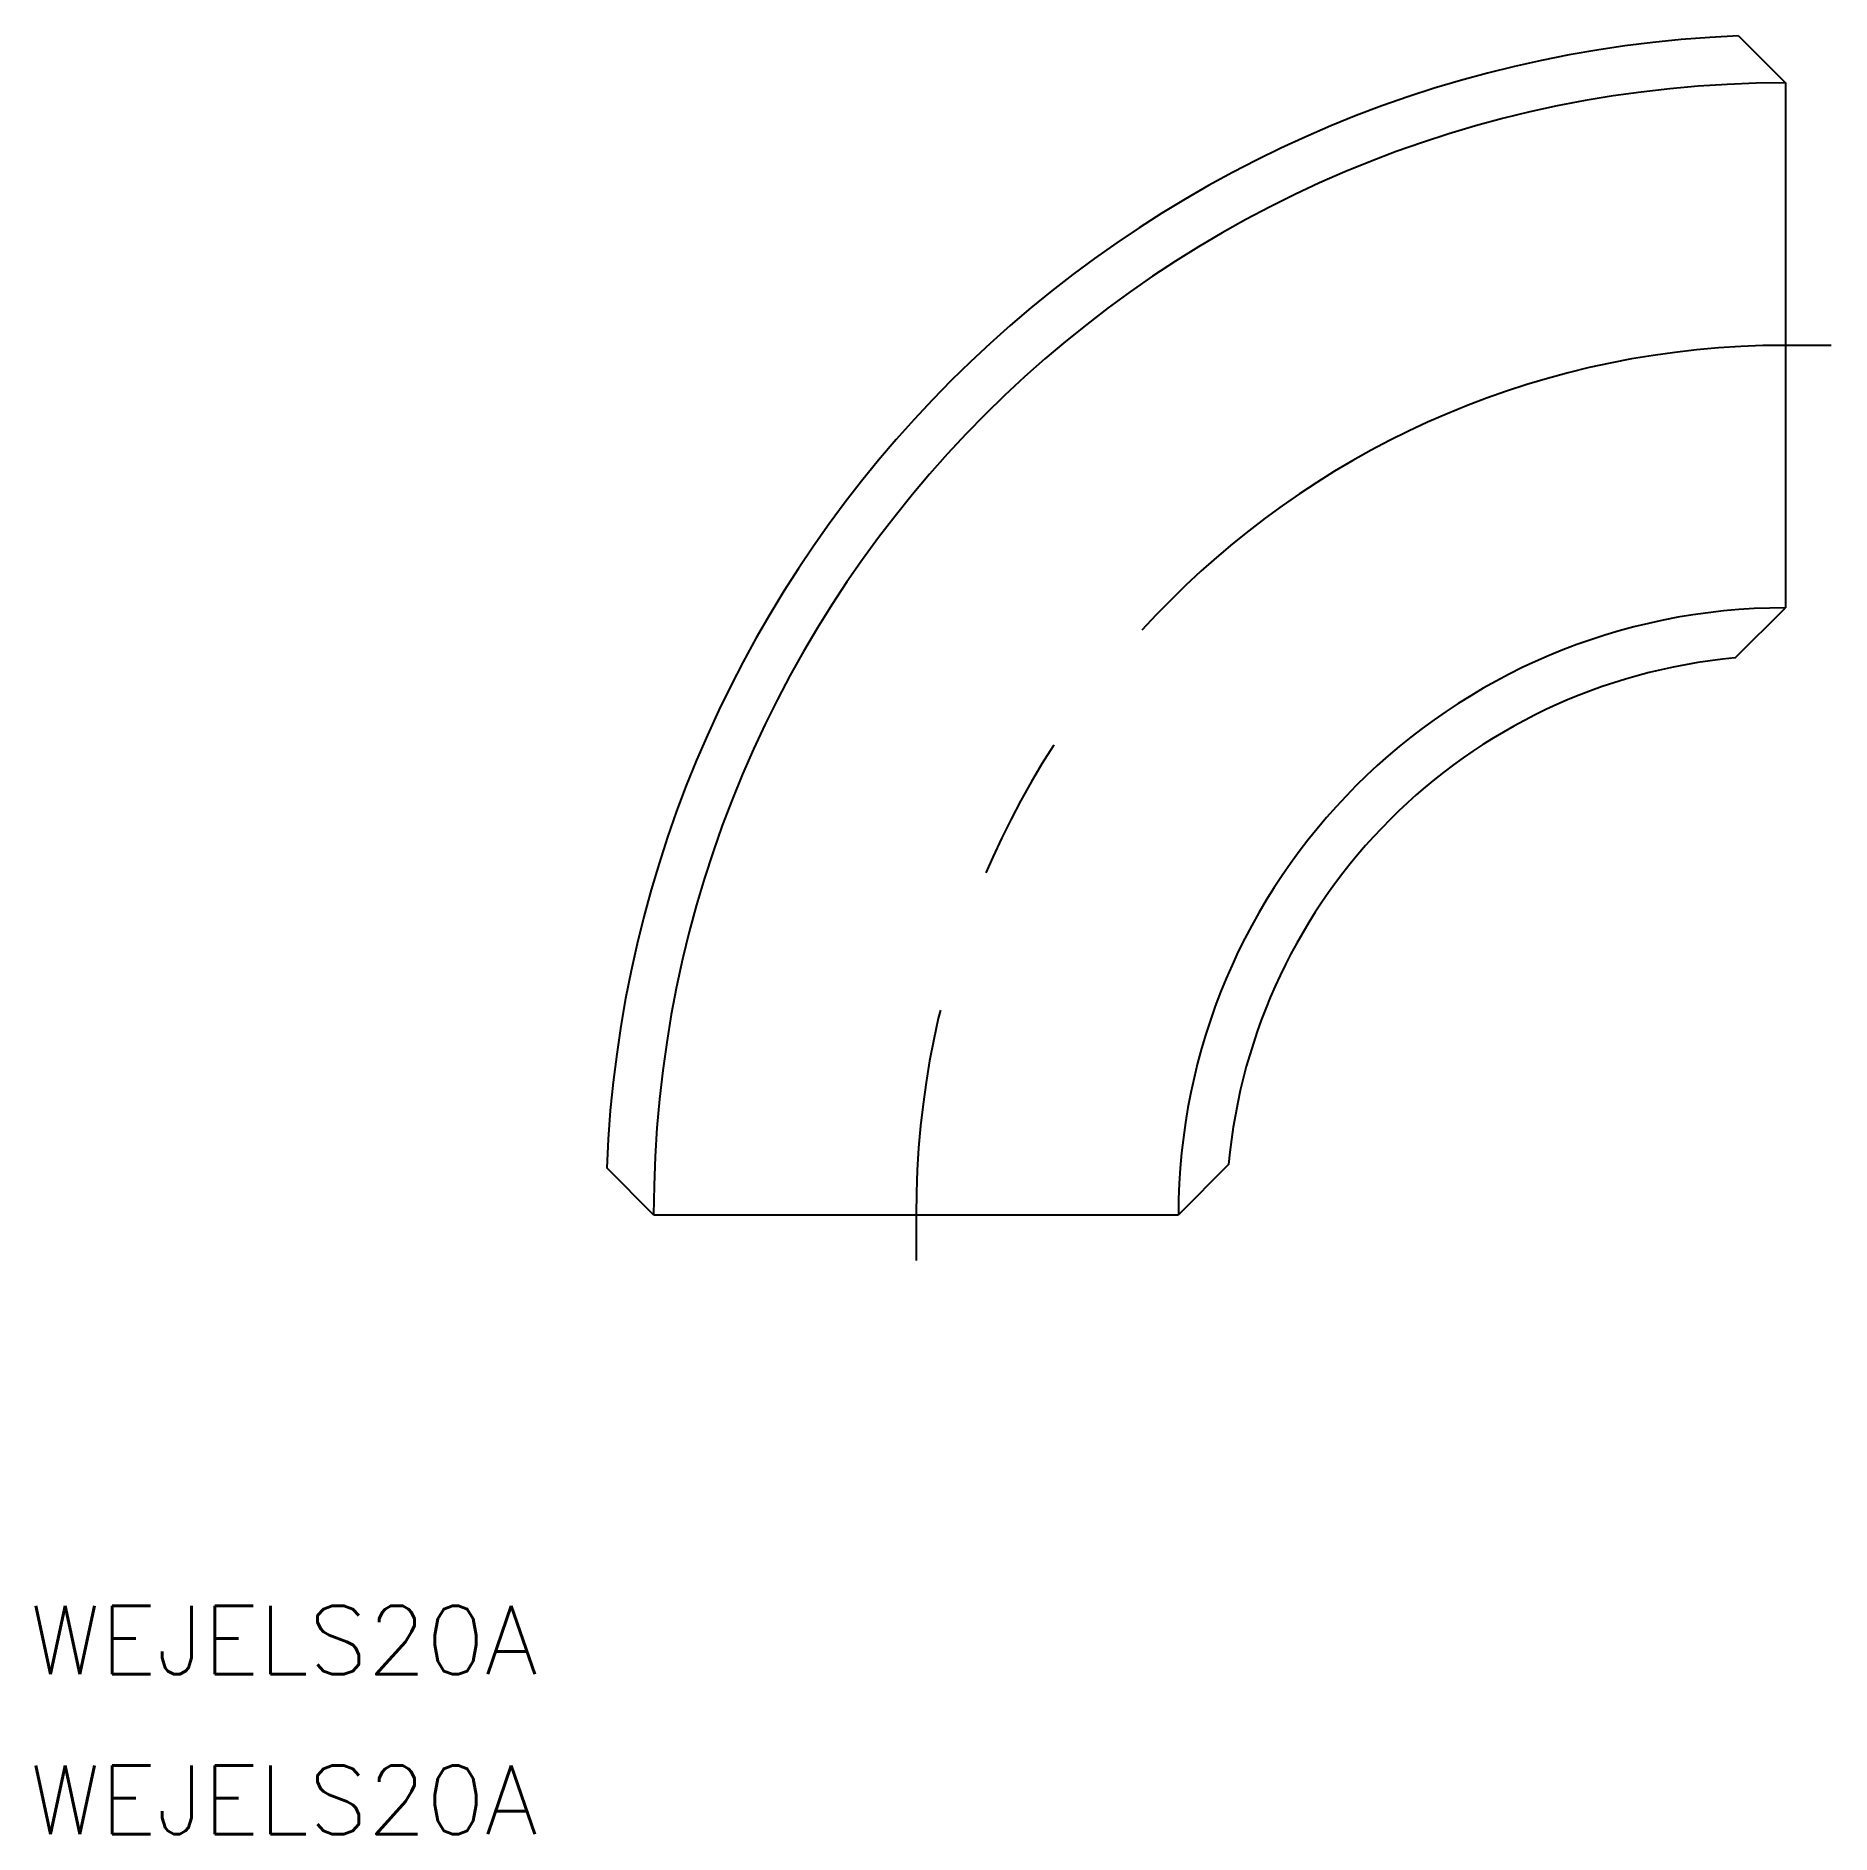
# Model space of a CAD drawing. Extents: x -38.6 to 40.1, y -27.1 to 51.7.
import ezdxf

# ---------------------------------------------------------------- set-up
doc = ezdxf.new("R2010")
doc.units = 0
doc.linetypes.add('CENTER', pattern=[50.8, 31.75, -6.35, 6.35, -6.35])
doc.layers.get('0').update_dxf_attribs({"linetype": 'CONTINUOUS'})
doc.layers.add('CENTER', color=1, linetype='CENTER')
doc.styles.get("Standard").update_dxf_attribs({"font": 'txt.shx', "height": 3, "bigfont": 'bigfont.shx'})

msp = doc.modelspace()

# ---------------------------------------------------------------- linework, layer by layer
at = {"color": 7, "linetype": 'CONTINUOUS'}
for p, q in [((36.041, 51.659), (38.1, 49.6)), ((38.1, 49.6), (38.1, 26.6)), ((35.901, 24.401), (38.1, 26.6)), ((-11.5, 0), (-13.559, 2.059)), ((13.699, 2.199), (11.5, 0)), ((-11.5, 0), (11.5, 0))]:
    msp.add_line(p, q, dxfattribs=at)
for radius, start, end in [(51.7, 92.28244, 177.71756), (49.6, 90, 180), (26.6, 90, 180), (24.5, 95.14922, 174.85078)]:
    msp.add_arc((38.1, 0), radius, start, end, dxfattribs=at)
at = {"layer": 'CENTER', "color": 1, "linetype": 'CENTER'}
for p, q in [((40.1, 38.1), (38.1, 38.1)), ((0, 0), (0, -2))]:
    msp.add_line(p, q, dxfattribs=at)
msp.add_arc((38.1, 0), 38.1, 90, 180, dxfattribs=at)

# ---------------------------------------------------------------- texts
at = {"color": 7, "linetype": 'CONTINUOUS'}
for p in [(-38.828, -20.135), (-38.828, -27.135)]:
    msp.add_text('WEJELS20A', height=3, dxfattribs=at).set_placement(p)

doc.saveas('drawing.dxf')
